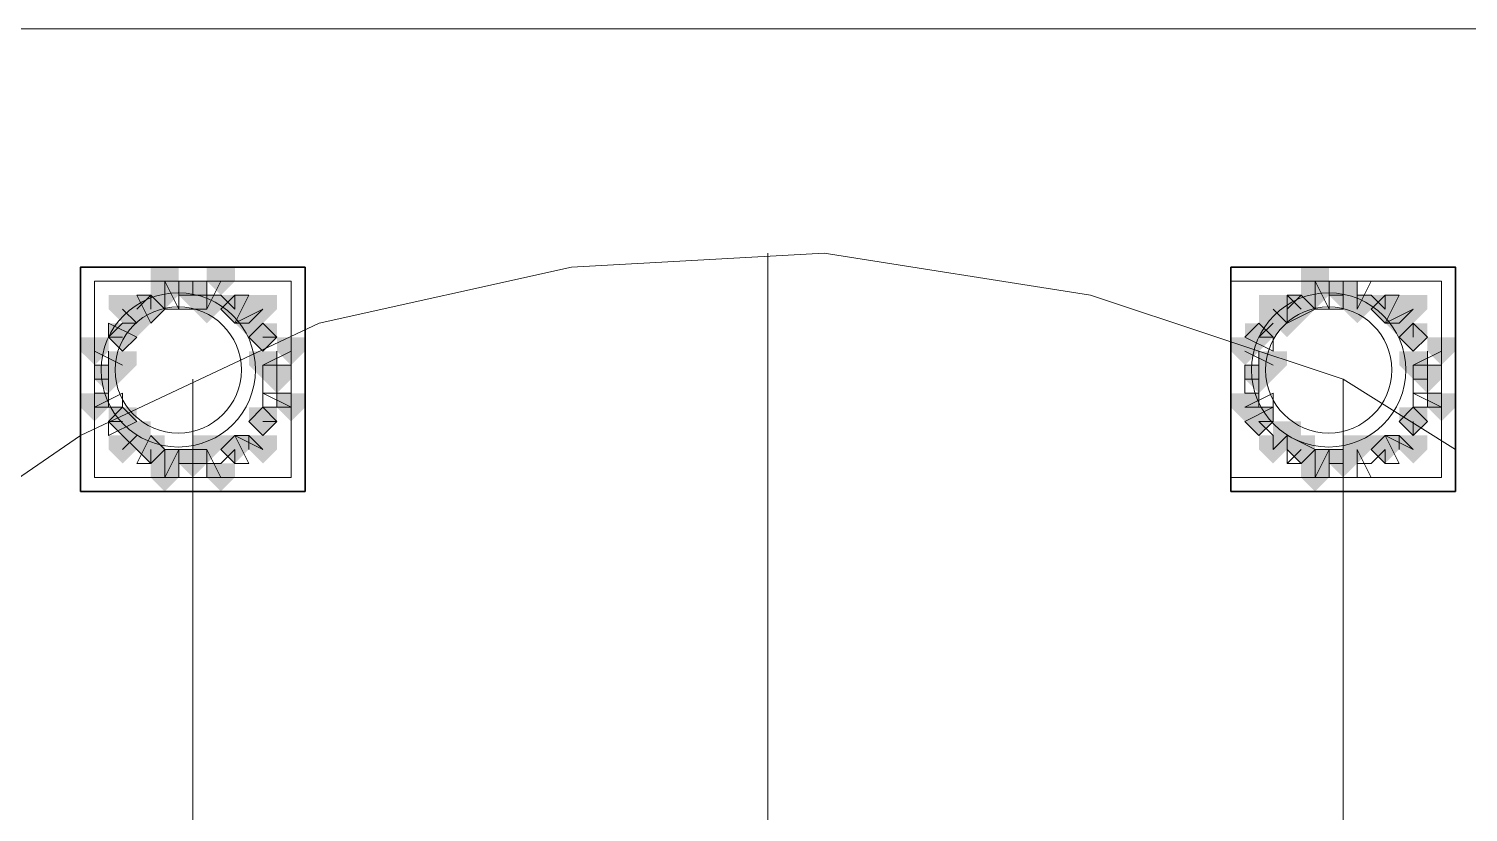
# Model space of a CAD drawing. Header units: millimetres. Extents: x 2315 to 4619, y 1334 to 1897.
# Drawn here: x 3818.82 to 3825.09, y 1558.26 to 1561.67 of the extents above; entities that cross this region are included whole.
import ezdxf

# ---------------------------------------------------------------- set-up
doc = ezdxf.new("R2010")
doc.units = ezdxf.units.MM
doc.linetypes.add('PDF_IMPORT', pattern=[1, 0.8, -0.2])
for name, color, linetype, true_color in [('PDF_10', 7, 'Continuous', 0x00b85c), ('PDF_AXIS', 7, 'Continuous', 0x00b85c), ('PDF_柱构件', 7, 'Continuous', 0x00b85c), ('PDF_转运站初步方案', 7, 'Continuous', 0x00b85c)]:
    doc.layers.add(name, color=color, linetype=linetype, true_color=true_color)
doc.layers.add('PDF_中心线层', color=1, linetype='Continuous')
doc.layers.add('PDF_粗实线层', color=7, linetype='Continuous')

msp = doc.modelspace()

# ---------------------------------------------------------------- hatches: boundary and pattern name
at = {"layer": 'PDF_10', "transparency": 33554559}
for points in [[(3819.5343, 1560.5703), (3819.4733, 1560.5703), (3819.4733, 1560.5093), (3819.5343, 1560.4482), (3819.5954, 1560.5093), (3819.5954, 1560.5703)], [(3819.5343, 1560.5703), (3819.4733, 1560.5703), (3819.4733, 1560.5093), (3819.5343, 1560.4482), (3819.5954, 1560.5093), (3819.5954, 1560.5703)], [(3824.543, 1560.5703), (3824.4819, 1560.5703), (3824.4819, 1560.5093), (3824.543, 1560.4482), (3824.6041, 1560.5093), (3824.6041, 1560.5703)], [(3824.543, 1560.5703), (3824.4819, 1560.5703), (3824.4819, 1560.5093), (3824.543, 1560.4482), (3824.6041, 1560.5093), (3824.6041, 1560.5703)], [(3819.3511, 1560.5093), (3819.29, 1560.5093), (3819.29, 1560.4482), (3819.3511, 1560.3871), (3819.4122, 1560.4482), (3819.4122, 1560.5093)], [(3819.3511, 1560.5093), (3819.29, 1560.5093), (3819.29, 1560.4482), (3819.3511, 1560.3871), (3819.4122, 1560.4482), (3819.4122, 1560.5093)], [(3819.7176, 1560.5093), (3819.6565, 1560.5093), (3819.6565, 1560.4482), (3819.7176, 1560.3871), (3819.7787, 1560.4482), (3819.7787, 1560.5093)], [(3819.7176, 1560.5093), (3819.6565, 1560.5093), (3819.6565, 1560.4482), (3819.7176, 1560.3871), (3819.7787, 1560.4482), (3819.7787, 1560.5093)], [(3824.3598, 1560.5093), (3824.2987, 1560.5093), (3824.2987, 1560.4482), (3824.3598, 1560.3871), (3824.4208, 1560.4482), (3824.4208, 1560.5093)], [(3824.3598, 1560.5093), (3824.2987, 1560.5093), (3824.2987, 1560.4482), (3824.3598, 1560.3871), (3824.4208, 1560.4482), (3824.4208, 1560.5093)], [(3824.7262, 1560.5093), (3824.6652, 1560.5093), (3824.6652, 1560.4482), (3824.7262, 1560.3871), (3824.7873, 1560.4482), (3824.7873, 1560.5093)], [(3824.7262, 1560.5093), (3824.6652, 1560.5093), (3824.6652, 1560.4482), (3824.7262, 1560.3871), (3824.7873, 1560.4482), (3824.7873, 1560.5093)], [(3819.2289, 1560.3871), (3819.1679, 1560.3871), (3819.1679, 1560.326), (3819.2289, 1560.2649), (3819.29, 1560.326), (3819.29, 1560.3871)], [(3819.2289, 1560.3871), (3819.1679, 1560.3871), (3819.1679, 1560.326), (3819.2289, 1560.2649), (3819.29, 1560.326), (3819.29, 1560.3871)], [(3819.8398, 1560.3871), (3819.7787, 1560.3871), (3819.7787, 1560.326), (3819.8398, 1560.2649), (3819.9008, 1560.326), (3819.9008, 1560.3871)], [(3819.8398, 1560.3871), (3819.7787, 1560.3871), (3819.7787, 1560.326), (3819.8398, 1560.2649), (3819.9008, 1560.326), (3819.9008, 1560.3871)], [(3824.1765, 1560.3871), (3824.1154, 1560.3871), (3824.1154, 1560.326), (3824.1765, 1560.2649), (3824.2376, 1560.326), (3824.2376, 1560.3871)], [(3824.1765, 1560.3871), (3824.1154, 1560.3871), (3824.1154, 1560.326), (3824.1765, 1560.2649), (3824.2376, 1560.326), (3824.2376, 1560.3871)], [(3824.8484, 1560.3871), (3824.7873, 1560.3871), (3824.7873, 1560.326), (3824.8484, 1560.2649), (3824.9095, 1560.326), (3824.9095, 1560.3871)], [(3824.8484, 1560.3871), (3824.7873, 1560.3871), (3824.7873, 1560.326), (3824.8484, 1560.2649), (3824.9095, 1560.326), (3824.9095, 1560.3871)], [(3824.8484, 1560.3871), (3824.7873, 1560.3871), (3824.7873, 1560.326), (3824.8484, 1560.2649), (3824.9095, 1560.326), (3824.9095, 1560.3871)], [(3819.1679, 1560.2039), (3819.1068, 1560.2039), (3819.1068, 1560.1428), (3819.1679, 1560.0817), (3819.2289, 1560.1428), (3819.2289, 1560.2039)], [(3819.1679, 1560.2039), (3819.1068, 1560.2039), (3819.1068, 1560.1428), (3819.1679, 1560.0817), (3819.2289, 1560.1428), (3819.2289, 1560.2039)], [(3819.9008, 1560.2039), (3819.8398, 1560.2039), (3819.8398, 1560.1428), (3819.9008, 1560.0817), (3819.9619, 1560.1428), (3819.9619, 1560.2039)], [(3819.9008, 1560.2039), (3819.8398, 1560.2039), (3819.8398, 1560.1428), (3819.9008, 1560.0817), (3819.9619, 1560.1428), (3819.9619, 1560.2039)], [(3819.9008, 1560.2039), (3819.8398, 1560.2039), (3819.8398, 1560.1428), (3819.9008, 1560.0817), (3819.9619, 1560.1428), (3819.9619, 1560.2039)], [(3824.1765, 1560.2039), (3824.1154, 1560.2039), (3824.1154, 1560.1428), (3824.1765, 1560.0817), (3824.2376, 1560.1428), (3824.2376, 1560.2039)], [(3824.1765, 1560.2039), (3824.1154, 1560.2039), (3824.1154, 1560.1428), (3824.1765, 1560.0817), (3824.2376, 1560.1428), (3824.2376, 1560.2039)], [(3824.9095, 1560.2039), (3824.8484, 1560.2039), (3824.8484, 1560.1428), (3824.9095, 1560.0817), (3824.9706, 1560.1428), (3824.9706, 1560.2039)], [(3824.9095, 1560.2039), (3824.8484, 1560.2039), (3824.8484, 1560.1428), (3824.9095, 1560.0817), (3824.9706, 1560.1428), (3824.9706, 1560.2039)], [(3819.2289, 1560.0206), (3819.1679, 1560.0206), (3819.1679, 1559.9595), (3819.2289, 1559.8985), (3819.29, 1559.9595), (3819.29, 1560.0206)], [(3819.2289, 1560.0206), (3819.1679, 1560.0206), (3819.1679, 1559.9595), (3819.2289, 1559.8985), (3819.29, 1559.9595), (3819.29, 1560.0206)], [(3819.8398, 1560.0206), (3819.7787, 1560.0206), (3819.7787, 1559.9595), (3819.8398, 1559.8985), (3819.9008, 1559.9595), (3819.9008, 1560.0206)], [(3819.8398, 1560.0206), (3819.7787, 1560.0206), (3819.7787, 1559.9595), (3819.8398, 1559.8985), (3819.9008, 1559.9595), (3819.9008, 1560.0206)], [(3824.1765, 1560.0206), (3824.1154, 1560.0206), (3824.1154, 1559.9595), (3824.1765, 1559.8985), (3824.2376, 1559.9595), (3824.2376, 1560.0206)], [(3824.1765, 1560.0206), (3824.1154, 1560.0206), (3824.1154, 1559.9595), (3824.1765, 1559.8985), (3824.2376, 1559.9595), (3824.2376, 1560.0206)], [(3824.8484, 1560.0206), (3824.7873, 1560.0206), (3824.7873, 1559.9595), (3824.8484, 1559.8985), (3824.9095, 1559.9595), (3824.9095, 1560.0206)], [(3824.8484, 1560.0206), (3824.7873, 1560.0206), (3824.7873, 1559.9595), (3824.8484, 1559.8985), (3824.9095, 1559.9595), (3824.9095, 1560.0206)], [(3824.8484, 1560.0206), (3824.7873, 1560.0206), (3824.7873, 1559.9595), (3824.8484, 1559.8985), (3824.9095, 1559.9595), (3824.9095, 1560.0206)], [(3819.3511, 1559.8985), (3819.29, 1559.8985), (3819.29, 1559.8374), (3819.3511, 1559.7763), (3819.4122, 1559.8374), (3819.4122, 1559.8985)], [(3819.3511, 1559.8985), (3819.29, 1559.8985), (3819.29, 1559.8374), (3819.3511, 1559.7763), (3819.4122, 1559.8374), (3819.4122, 1559.8985)], [(3819.7176, 1559.8985), (3819.6565, 1559.8985), (3819.6565, 1559.8374), (3819.7176, 1559.7763), (3819.7787, 1559.8374), (3819.7787, 1559.8985)], [(3819.7176, 1559.8985), (3819.6565, 1559.8985), (3819.6565, 1559.8374), (3819.7176, 1559.7763), (3819.7787, 1559.8374), (3819.7787, 1559.8985)], [(3824.3598, 1559.8985), (3824.2987, 1559.8985), (3824.2987, 1559.8374), (3824.3598, 1559.7763), (3824.4208, 1559.8374), (3824.4208, 1559.8985)], [(3824.3598, 1559.8985), (3824.2987, 1559.8985), (3824.2987, 1559.8374), (3824.3598, 1559.7763), (3824.4208, 1559.8374), (3824.4208, 1559.8985)], [(3824.7262, 1559.8985), (3824.6652, 1559.8985), (3824.6652, 1559.8374), (3824.7262, 1559.7763), (3824.7873, 1559.8374), (3824.7873, 1559.8985)], [(3824.7262, 1559.8985), (3824.6652, 1559.8985), (3824.6652, 1559.8374), (3824.7262, 1559.7763), (3824.7873, 1559.8374), (3824.7873, 1559.8985)], [(3819.5343, 1559.8374), (3819.4733, 1559.8374), (3819.4733, 1559.7763), (3819.5343, 1559.7152), (3819.5954, 1559.7763), (3819.5954, 1559.8374)], [(3819.5343, 1559.8374), (3819.4733, 1559.8374), (3819.4733, 1559.7763), (3819.5343, 1559.7152), (3819.5954, 1559.7763), (3819.5954, 1559.8374)], [(3824.543, 1559.8374), (3824.4819, 1559.8374), (3824.4819, 1559.7763), (3824.543, 1559.7152), (3824.6041, 1559.7763), (3824.6041, 1559.8374)], [(3824.543, 1559.8374), (3824.4819, 1559.8374), (3824.4819, 1559.7763), (3824.543, 1559.7152), (3824.6041, 1559.7763), (3824.6041, 1559.8374)]]:
    msp.add_hatch(color=6, dxfattribs=at).paths.add_polyline_path(points)
at = {"layer": 'PDF_柱构件', "transparency": 33554559}
for points in [[(3819.4122, 1560.6314), (3819.3511, 1560.6314), (3819.3511, 1560.5703), (3819.4122, 1560.5093), (3819.4733, 1560.5703), (3819.4733, 1560.6314)], [(3819.6565, 1560.6314), (3819.5954, 1560.6314), (3819.5954, 1560.5703), (3819.6565, 1560.5093), (3819.7176, 1560.5703), (3819.7176, 1560.6314)], [(3824.4208, 1560.6314), (3824.3598, 1560.6314), (3824.3598, 1560.5703), (3824.4208, 1560.5093), (3824.4819, 1560.5703), (3824.4819, 1560.6314)], [(3819.4122, 1560.5703), (3819.3511, 1560.5703), (3819.3511, 1560.5093), (3819.4122, 1560.4482), (3819.4733, 1560.5093), (3819.4733, 1560.5703)], [(3824.4208, 1560.5703), (3824.3598, 1560.5703), (3824.3598, 1560.5093), (3824.4208, 1560.4482), (3824.4819, 1560.5093), (3824.4819, 1560.5703)], [(3819.2289, 1560.5093), (3819.1679, 1560.5093), (3819.1679, 1560.4482), (3819.2289, 1560.3871), (3819.29, 1560.4482), (3819.29, 1560.5093)], [(3819.5954, 1560.5093), (3819.5343, 1560.5093), (3819.5343, 1560.4482), (3819.5954, 1560.3871), (3819.6565, 1560.4482), (3819.6565, 1560.5093)], [(3819.8398, 1560.5093), (3819.7787, 1560.5093), (3819.7787, 1560.4482), (3819.8398, 1560.3871), (3819.9008, 1560.4482), (3819.9008, 1560.5093)], [(3824.2376, 1560.5093), (3824.1765, 1560.5093), (3824.1765, 1560.4482), (3824.2376, 1560.3871), (3824.2987, 1560.4482), (3824.2987, 1560.5093)], [(3824.6041, 1560.5093), (3824.543, 1560.5093), (3824.543, 1560.4482), (3824.6041, 1560.3871), (3824.6652, 1560.4482), (3824.6652, 1560.5093)], [(3824.8484, 1560.5093), (3824.7873, 1560.5093), (3824.7873, 1560.4482), (3824.8484, 1560.3871), (3824.9095, 1560.4482), (3824.9095, 1560.5093)], [(3819.29, 1560.4482), (3819.2289, 1560.4482), (3819.2289, 1560.3871), (3819.29, 1560.326), (3819.3511, 1560.3871), (3819.3511, 1560.4482)], [(3819.7787, 1560.4482), (3819.7176, 1560.4482), (3819.7176, 1560.3871), (3819.7787, 1560.326), (3819.8398, 1560.3871), (3819.8398, 1560.4482)], [(3824.2376, 1560.4482), (3824.1765, 1560.4482), (3824.1765, 1560.3871), (3824.2376, 1560.326), (3824.2987, 1560.3871), (3824.2987, 1560.4482)], [(3824.2987, 1560.4482), (3824.2376, 1560.4482), (3824.2376, 1560.3871), (3824.2987, 1560.326), (3824.3598, 1560.3871), (3824.3598, 1560.4482)], [(3824.7873, 1560.4482), (3824.7262, 1560.4482), (3824.7262, 1560.3871), (3824.7873, 1560.326), (3824.8484, 1560.3871), (3824.8484, 1560.4482)], [(3819.1068, 1560.326), (3819.0457, 1560.326), (3819.0457, 1560.2649), (3819.1068, 1560.2039), (3819.1679, 1560.2649), (3819.1679, 1560.326)], [(3819.9619, 1560.326), (3819.9008, 1560.326), (3819.9008, 1560.2649), (3819.9619, 1560.2039), (3820.023, 1560.2649), (3820.023, 1560.326)], [(3824.1154, 1560.326), (3824.0543, 1560.326), (3824.0543, 1560.2649), (3824.1154, 1560.2039), (3824.1765, 1560.2649), (3824.1765, 1560.326)], [(3824.9706, 1560.326), (3824.9095, 1560.326), (3824.9095, 1560.2649), (3824.9706, 1560.2039), (3825.0316, 1560.2649), (3825.0316, 1560.326)], [(3819.2289, 1560.2649), (3819.1679, 1560.2649), (3819.1679, 1560.2039), (3819.2289, 1560.1428), (3819.29, 1560.2039), (3819.29, 1560.2649)], [(3819.8398, 1560.2649), (3819.7787, 1560.2649), (3819.7787, 1560.2039), (3819.8398, 1560.1428), (3819.9008, 1560.2039), (3819.9008, 1560.2649)], [(3824.2376, 1560.2649), (3824.1765, 1560.2649), (3824.1765, 1560.2039), (3824.2376, 1560.1428), (3824.2987, 1560.2039), (3824.2987, 1560.2649)], [(3824.8484, 1560.2649), (3824.7873, 1560.2649), (3824.7873, 1560.2039), (3824.8484, 1560.1428), (3824.9095, 1560.2039), (3824.9095, 1560.2649)], [(3819.1068, 1560.0817), (3819.0457, 1560.0817), (3819.0457, 1560.0206), (3819.1068, 1559.9595), (3819.1679, 1560.0206), (3819.1679, 1560.0817)], [(3819.9619, 1560.0817), (3819.9008, 1560.0817), (3819.9008, 1560.0206), (3819.9619, 1559.9595), (3820.023, 1560.0206), (3820.023, 1560.0817)], [(3824.1154, 1560.0817), (3824.0543, 1560.0817), (3824.0543, 1560.0206), (3824.1154, 1559.9595), (3824.1765, 1560.0206), (3824.1765, 1560.0817)], [(3824.9706, 1560.0817), (3824.9095, 1560.0817), (3824.9095, 1560.0206), (3824.9706, 1559.9595), (3825.0316, 1560.0206), (3825.0316, 1560.0817)], [(3819.29, 1559.9595), (3819.2289, 1559.9595), (3819.2289, 1559.8985), (3819.29, 1559.8374), (3819.3511, 1559.8985), (3819.3511, 1559.9595)], [(3824.2987, 1559.9595), (3824.2376, 1559.9595), (3824.2376, 1559.8985), (3824.2987, 1559.8374), (3824.3598, 1559.8985), (3824.3598, 1559.9595)], [(3819.2289, 1559.8985), (3819.1679, 1559.8985), (3819.1679, 1559.8374), (3819.2289, 1559.7763), (3819.29, 1559.8374), (3819.29, 1559.8985)], [(3819.5954, 1559.8985), (3819.5343, 1559.8985), (3819.5343, 1559.8374), (3819.5954, 1559.7763), (3819.6565, 1559.8374), (3819.6565, 1559.8985)], [(3819.8398, 1559.8985), (3819.7787, 1559.8985), (3819.7787, 1559.8374), (3819.8398, 1559.7763), (3819.9008, 1559.8374), (3819.9008, 1559.8985)], [(3824.2376, 1559.8985), (3824.1765, 1559.8985), (3824.1765, 1559.8374), (3824.2376, 1559.7763), (3824.2987, 1559.8374), (3824.2987, 1559.8985)], [(3824.6041, 1559.8985), (3824.543, 1559.8985), (3824.543, 1559.8374), (3824.6041, 1559.7763), (3824.6652, 1559.8374), (3824.6652, 1559.8985)], [(3824.8484, 1559.8985), (3824.7873, 1559.8985), (3824.7873, 1559.8374), (3824.8484, 1559.7763), (3824.9095, 1559.8374), (3824.9095, 1559.8985)], [(3819.4122, 1559.8374), (3819.3511, 1559.8374), (3819.3511, 1559.7763), (3819.4122, 1559.7152), (3819.4733, 1559.7763), (3819.4733, 1559.8374)], [(3824.4208, 1559.8374), (3824.3598, 1559.8374), (3824.3598, 1559.7763), (3824.4208, 1559.7152), (3824.4819, 1559.7763), (3824.4819, 1559.8374)], [(3819.4122, 1559.7763), (3819.3511, 1559.7763), (3819.3511, 1559.7152), (3819.4122, 1559.6541), (3819.4733, 1559.7152), (3819.4733, 1559.7763)], [(3819.6565, 1559.7763), (3819.5954, 1559.7763), (3819.5954, 1559.7152), (3819.6565, 1559.6541), (3819.7176, 1559.7152), (3819.7176, 1559.7763)], [(3824.4208, 1559.7763), (3824.3598, 1559.7763), (3824.3598, 1559.7152), (3824.4208, 1559.6541), (3824.4819, 1559.7152), (3824.4819, 1559.7763)]]:
    msp.add_hatch(color=6, dxfattribs=at).paths.add_polyline_path(points)
at = {"layer": 'PDF_转运站初步方案', "transparency": 33554559}
for points in [[(3819.5343, 1560.5703), (3819.4733, 1560.5703), (3819.4733, 1560.5093), (3819.5343, 1560.4482), (3819.5954, 1560.5093), (3819.5954, 1560.5703)], [(3819.5343, 1560.5703), (3819.4733, 1560.5703), (3819.4733, 1560.5093), (3819.5343, 1560.4482), (3819.5954, 1560.5093), (3819.5954, 1560.5703)], [(3824.543, 1560.5703), (3824.4819, 1560.5703), (3824.4819, 1560.5093), (3824.543, 1560.4482), (3824.6041, 1560.5093), (3824.6041, 1560.5703)], [(3824.543, 1560.5703), (3824.4819, 1560.5703), (3824.4819, 1560.5093), (3824.543, 1560.4482), (3824.6041, 1560.5093), (3824.6041, 1560.5703)], [(3819.3511, 1560.5093), (3819.29, 1560.5093), (3819.29, 1560.4482), (3819.3511, 1560.3871), (3819.4122, 1560.4482), (3819.4122, 1560.5093)], [(3819.3511, 1560.5093), (3819.29, 1560.5093), (3819.29, 1560.4482), (3819.3511, 1560.3871), (3819.4122, 1560.4482), (3819.4122, 1560.5093)], [(3819.7176, 1560.5093), (3819.6565, 1560.5093), (3819.6565, 1560.4482), (3819.7176, 1560.3871), (3819.7787, 1560.4482), (3819.7787, 1560.5093)], [(3819.7176, 1560.5093), (3819.6565, 1560.5093), (3819.6565, 1560.4482), (3819.7176, 1560.3871), (3819.7787, 1560.4482), (3819.7787, 1560.5093)], [(3824.3598, 1560.5093), (3824.2987, 1560.5093), (3824.2987, 1560.4482), (3824.3598, 1560.3871), (3824.4208, 1560.4482), (3824.4208, 1560.5093)], [(3824.3598, 1560.5093), (3824.2987, 1560.5093), (3824.2987, 1560.4482), (3824.3598, 1560.3871), (3824.4208, 1560.4482), (3824.4208, 1560.5093)], [(3824.7262, 1560.5093), (3824.6652, 1560.5093), (3824.6652, 1560.4482), (3824.7262, 1560.3871), (3824.7873, 1560.4482), (3824.7873, 1560.5093)], [(3824.7262, 1560.5093), (3824.6652, 1560.5093), (3824.6652, 1560.4482), (3824.7262, 1560.3871), (3824.7873, 1560.4482), (3824.7873, 1560.5093)], [(3819.2289, 1560.3871), (3819.1679, 1560.3871), (3819.1679, 1560.326), (3819.2289, 1560.2649), (3819.29, 1560.326), (3819.29, 1560.3871)], [(3819.2289, 1560.3871), (3819.1679, 1560.3871), (3819.1679, 1560.326), (3819.2289, 1560.2649), (3819.29, 1560.326), (3819.29, 1560.3871)], [(3819.8398, 1560.3871), (3819.7787, 1560.3871), (3819.7787, 1560.326), (3819.8398, 1560.2649), (3819.9008, 1560.326), (3819.9008, 1560.3871)], [(3819.8398, 1560.3871), (3819.7787, 1560.3871), (3819.7787, 1560.326), (3819.8398, 1560.2649), (3819.9008, 1560.326), (3819.9008, 1560.3871)], [(3824.1765, 1560.3871), (3824.1154, 1560.3871), (3824.1154, 1560.326), (3824.1765, 1560.2649), (3824.2376, 1560.326), (3824.2376, 1560.3871)], [(3824.1765, 1560.3871), (3824.1154, 1560.3871), (3824.1154, 1560.326), (3824.1765, 1560.2649), (3824.2376, 1560.326), (3824.2376, 1560.3871)], [(3824.8484, 1560.3871), (3824.7873, 1560.3871), (3824.7873, 1560.326), (3824.8484, 1560.2649), (3824.9095, 1560.326), (3824.9095, 1560.3871)], [(3824.8484, 1560.3871), (3824.7873, 1560.3871), (3824.7873, 1560.326), (3824.8484, 1560.2649), (3824.9095, 1560.326), (3824.9095, 1560.3871)], [(3819.1679, 1560.2039), (3819.1068, 1560.2039), (3819.1068, 1560.1428), (3819.1679, 1560.0817), (3819.2289, 1560.1428), (3819.2289, 1560.2039)], [(3819.1679, 1560.2039), (3819.1068, 1560.2039), (3819.1068, 1560.1428), (3819.1679, 1560.0817), (3819.2289, 1560.1428), (3819.2289, 1560.2039)], [(3819.9008, 1560.2039), (3819.8398, 1560.2039), (3819.8398, 1560.1428), (3819.9008, 1560.0817), (3819.9619, 1560.1428), (3819.9619, 1560.2039)], [(3819.9008, 1560.2039), (3819.8398, 1560.2039), (3819.8398, 1560.1428), (3819.9008, 1560.0817), (3819.9619, 1560.1428), (3819.9619, 1560.2039)], [(3824.1765, 1560.2039), (3824.1154, 1560.2039), (3824.1154, 1560.1428), (3824.1765, 1560.0817), (3824.2376, 1560.1428), (3824.2376, 1560.2039)], [(3824.1765, 1560.2039), (3824.1154, 1560.2039), (3824.1154, 1560.1428), (3824.1765, 1560.0817), (3824.2376, 1560.1428), (3824.2376, 1560.2039)], [(3824.9095, 1560.2039), (3824.8484, 1560.2039), (3824.8484, 1560.1428), (3824.9095, 1560.0817), (3824.9706, 1560.1428), (3824.9706, 1560.2039)], [(3824.9095, 1560.2039), (3824.8484, 1560.2039), (3824.8484, 1560.1428), (3824.9095, 1560.0817), (3824.9706, 1560.1428), (3824.9706, 1560.2039)], [(3819.2289, 1560.0206), (3819.1679, 1560.0206), (3819.1679, 1559.9595), (3819.2289, 1559.8985), (3819.29, 1559.9595), (3819.29, 1560.0206)], [(3819.2289, 1560.0206), (3819.1679, 1560.0206), (3819.1679, 1559.9595), (3819.2289, 1559.8985), (3819.29, 1559.9595), (3819.29, 1560.0206)], [(3819.8398, 1560.0206), (3819.7787, 1560.0206), (3819.7787, 1559.9595), (3819.8398, 1559.8985), (3819.9008, 1559.9595), (3819.9008, 1560.0206)], [(3819.8398, 1560.0206), (3819.7787, 1560.0206), (3819.7787, 1559.9595), (3819.8398, 1559.8985), (3819.9008, 1559.9595), (3819.9008, 1560.0206)], [(3824.1765, 1560.0206), (3824.1154, 1560.0206), (3824.1154, 1559.9595), (3824.1765, 1559.8985), (3824.2376, 1559.9595), (3824.2376, 1560.0206)], [(3824.1765, 1560.0206), (3824.1154, 1560.0206), (3824.1154, 1559.9595), (3824.1765, 1559.8985), (3824.2376, 1559.9595), (3824.2376, 1560.0206)], [(3824.8484, 1560.0206), (3824.7873, 1560.0206), (3824.7873, 1559.9595), (3824.8484, 1559.8985), (3824.9095, 1559.9595), (3824.9095, 1560.0206)], [(3824.8484, 1560.0206), (3824.7873, 1560.0206), (3824.7873, 1559.9595), (3824.8484, 1559.8985), (3824.9095, 1559.9595), (3824.9095, 1560.0206)], [(3819.3511, 1559.8985), (3819.29, 1559.8985), (3819.29, 1559.8374), (3819.3511, 1559.7763), (3819.4122, 1559.8374), (3819.4122, 1559.8985)], [(3819.3511, 1559.8985), (3819.29, 1559.8985), (3819.29, 1559.8374), (3819.3511, 1559.7763), (3819.4122, 1559.8374), (3819.4122, 1559.8985)], [(3819.7176, 1559.8985), (3819.6565, 1559.8985), (3819.6565, 1559.8374), (3819.7176, 1559.7763), (3819.7787, 1559.8374), (3819.7787, 1559.8985)], [(3819.7176, 1559.8985), (3819.6565, 1559.8985), (3819.6565, 1559.8374), (3819.7176, 1559.7763), (3819.7787, 1559.8374), (3819.7787, 1559.8985)], [(3824.3598, 1559.8985), (3824.2987, 1559.8985), (3824.2987, 1559.8374), (3824.3598, 1559.7763), (3824.4208, 1559.8374), (3824.4208, 1559.8985)], [(3824.3598, 1559.8985), (3824.2987, 1559.8985), (3824.2987, 1559.8374), (3824.3598, 1559.7763), (3824.4208, 1559.8374), (3824.4208, 1559.8985)], [(3824.7262, 1559.8985), (3824.6652, 1559.8985), (3824.6652, 1559.8374), (3824.7262, 1559.7763), (3824.7873, 1559.8374), (3824.7873, 1559.8985)], [(3824.7262, 1559.8985), (3824.6652, 1559.8985), (3824.6652, 1559.8374), (3824.7262, 1559.7763), (3824.7873, 1559.8374), (3824.7873, 1559.8985)], [(3819.5343, 1559.8374), (3819.4733, 1559.8374), (3819.4733, 1559.7763), (3819.5343, 1559.7152), (3819.5954, 1559.7763), (3819.5954, 1559.8374)], [(3819.5343, 1559.8374), (3819.4733, 1559.8374), (3819.4733, 1559.7763), (3819.5343, 1559.7152), (3819.5954, 1559.7763), (3819.5954, 1559.8374)], [(3824.543, 1559.8374), (3824.4819, 1559.8374), (3824.4819, 1559.7763), (3824.543, 1559.7152), (3824.6041, 1559.7763), (3824.6041, 1559.8374)], [(3824.543, 1559.8374), (3824.4819, 1559.8374), (3824.4819, 1559.7763), (3824.543, 1559.7152), (3824.6041, 1559.7763), (3824.6041, 1559.8374)]]:
    msp.add_hatch(color=6, dxfattribs=at).paths.add_polyline_path(points)

# ---------------------------------------------------------------- linework, layer by layer
at = {"layer": 'PDF_10', "color": 6, "lineweight": 18}
for points in [[(3819.5343, 1560.5093), (3819.5343, 1560.5703)], [(3824.4819, 1560.5093), (3824.543, 1560.5093), (3824.543, 1560.5703)], [(3819.3511, 1560.4482), (3819.3511, 1560.5093), (3819.29, 1560.4482)], [(3819.5954, 1560.5093), (3819.4733, 1560.5093)], [(3819.7176, 1560.5093), (3819.7176, 1560.4482), (3819.6565, 1560.5093)], [(3824.2987, 1560.4482), (3824.3598, 1560.5093)], [(3824.3598, 1560.4482), (3824.2987, 1560.5093)], [(3824.6652, 1560.5093), (3824.7262, 1560.4482), (3824.7262, 1560.5093)], [(3819.2289, 1560.3871), (3819.1679, 1560.326), (3819.2289, 1560.326)], [(3819.8398, 1560.326), (3819.9008, 1560.326), (3819.8398, 1560.3871)], [(3824.2376, 1560.326), (3824.1765, 1560.326), (3824.2376, 1560.3871)], [(3824.8484, 1560.3871), (3824.8484, 1560.326)], [(3819.1679, 1560.2039), (3819.1679, 1560.0817)], [(3819.9008, 1560.0817), (3819.9008, 1560.2039)], [(3824.1765, 1560.0817), (3824.1765, 1560.2039)], [(3824.9095, 1560.2039), (3824.9095, 1560.0817)], [(3819.1679, 1560.1428), (3819.1068, 1560.1428)], [(3824.1765, 1560.1428), (3824.1154, 1560.1428)], [(3824.8484, 1560.1428), (3824.9095, 1560.1428)], [(3819.2289, 1559.9595), (3819.1679, 1559.9595), (3819.2289, 1559.8985)], [(3819.8398, 1559.8985), (3819.9008, 1559.9595), (3819.8398, 1559.9595)], [(3824.2376, 1559.8985), (3824.1765, 1559.9595), (3824.2376, 1559.9595)], [(3824.8484, 1559.9595), (3824.8484, 1559.8985)], [(3819.29, 1559.8374), (3819.3511, 1559.7763), (3819.3511, 1559.8374)], [(3819.6565, 1559.7763), (3819.7176, 1559.8374), (3819.7176, 1559.7763)], [(3824.3598, 1559.7763), (3824.2987, 1559.8374)], [(3824.3598, 1559.8374), (3824.2987, 1559.7763)], [(3824.7262, 1559.7763), (3824.7262, 1559.8374), (3824.6652, 1559.7763)], [(3819.4733, 1559.7763), (3819.5954, 1559.7763)], [(3819.5343, 1559.7763), (3819.5343, 1559.7152)], [(3824.543, 1559.7152), (3824.543, 1559.7763), (3824.4819, 1559.7763)]]:
    msp.add_lwpolyline(points, dxfattribs=at)
at = {"layer": 'PDF_AXIS', "color": 6, "lineweight": 18}
for points in [[(3819.9619, 1560.5703), (3819.9619, 1559.7152), (3819.1068, 1559.7152), (3819.1068, 1560.5703)], [(3824.0543, 1560.5703), (3824.0543, 1559.7152), (3824.9706, 1559.7152), (3824.9706, 1560.5703)]]:
    msp.add_lwpolyline(points, close=True, dxfattribs=at)
at = {"layer": 'PDF_中心线层', "color": 5, "linetype": 'PDF_IMPORT', "lineweight": 18, "ltscale": 14.048656}
msp.add_lwpolyline([(3773.0516, 1534.672), (3843.0506, 1534.672), (3843.0506, 1561.6698), (3773.0516, 1561.6698), (3773.0516, 1534.672)], dxfattribs=at)
at = {"layer": 'PDF_中心线层', "color": 6, "lineweight": 18}
for points in [[(3816.0527, 1554.7066), (3816.0527, 1555.2563), (3816.297, 1556.3557), (3816.7246, 1557.4552), (3817.3354, 1558.3714), (3818.0684, 1559.2266), (3819.0457, 1559.8985), (3820.0841, 1560.3871), (3821.1835, 1560.6314), (3822.283, 1560.6925), (3823.4435, 1560.5093), (3824.543, 1560.1428), (3825.0316, 1559.8374)], [(3819.5343, 1549.2093), (3819.5343, 1560.1428)], [(3824.543, 1549.2093), (3824.543, 1560.1428)]]:
    msp.add_lwpolyline(points, dxfattribs=at)
msp.add_lwpolyline([(3822.0387, 1560.6925), (3822.0387, 1548.6595)], close=True, dxfattribs=at)
at = {"layer": 'PDF_柱构件', "color": 6, "lineweight": 18}
for points in [[(3819.4122, 1560.5703), (3819.4733, 1560.4482), (3819.4122, 1560.4482)], [(3819.5954, 1560.4482), (3819.4733, 1560.4482), (3819.4733, 1560.5703), (3819.5954, 1560.5703)], [(3819.6565, 1560.5703), (3819.5954, 1560.4482)], [(3824.4208, 1560.5703), (3824.4208, 1560.4482), (3824.4819, 1560.4482)], [(3824.4819, 1560.4482), (3824.543, 1560.4482), (3824.543, 1560.5703), (3824.4819, 1560.5703)], [(3824.6041, 1560.5703), (3824.6041, 1560.4482), (3824.6652, 1560.5703)], [(3819.4122, 1560.4482), (3819.3511, 1560.3871), (3819.29, 1560.5093), (3819.3511, 1560.5093)], [(3819.7176, 1560.3871), (3819.6565, 1560.4482), (3819.7176, 1560.5093), (3819.7787, 1560.5093)], [(3824.2987, 1560.3871), (3824.4208, 1560.4482), (3824.3598, 1560.5093), (3824.2987, 1560.5093)], [(3824.6652, 1560.4482), (3824.7262, 1560.3871), (3824.7873, 1560.5093), (3824.7262, 1560.5093)], [(3819.2289, 1560.4482), (3819.29, 1560.3871)], [(3819.8398, 1560.4482), (3819.7787, 1560.3871), (3819.7176, 1560.3871)], [(3824.2376, 1560.4482), (3824.2987, 1560.3871)], [(3824.8484, 1560.4482), (3824.7262, 1560.3871), (3824.7873, 1560.3871)], [(3819.29, 1560.326), (3819.2289, 1560.2649), (3819.1679, 1560.326), (3819.1679, 1560.3871)], [(3819.8398, 1560.2649), (3819.7787, 1560.326), (3819.8398, 1560.3871), (3819.9008, 1560.326)], [(3824.2376, 1560.2649), (3824.2376, 1560.326), (3824.1765, 1560.3871), (3824.1154, 1560.326)], [(3824.7873, 1560.326), (3824.8484, 1560.2649), (3824.9095, 1560.326), (3824.8484, 1560.3871)], [(3819.1068, 1560.2649), (3819.2289, 1560.2039)], [(3819.9619, 1560.2649), (3819.8398, 1560.2039)], [(3824.1154, 1560.2649), (3824.2376, 1560.2039)], [(3824.9706, 1560.2649), (3824.8484, 1560.2039)], [(3819.1679, 1560.2039), (3819.1679, 1560.0817), (3819.1068, 1560.0817), (3819.1068, 1560.2039)], [(3819.8398, 1560.0817), (3819.8398, 1560.2039), (3819.9619, 1560.2039), (3819.9619, 1560.0817)], [(3824.1765, 1560.0817), (3824.1765, 1560.2039), (3824.1154, 1560.2039), (3824.1154, 1560.0817)], [(3824.8484, 1560.2039), (3824.8484, 1560.0817), (3824.9706, 1560.0817), (3824.9706, 1560.2039)], [(3819.1068, 1560.0206), (3819.2289, 1560.0817), (3819.2289, 1560.0206)], [(3819.9619, 1560.0206), (3819.8398, 1560.0206), (3819.8398, 1560.0817)], [(3824.1154, 1560.0206), (3824.2376, 1560.0206), (3824.2376, 1560.0817)], [(3824.9706, 1560.0206), (3824.8484, 1560.0817), (3824.8484, 1560.0206)], [(3819.2289, 1560.0206), (3819.29, 1559.9595), (3819.1679, 1559.8985), (3819.1679, 1559.9595)], [(3819.7787, 1559.9595), (3819.8398, 1560.0206), (3819.9008, 1559.9595), (3819.8398, 1559.8985)], [(3824.2376, 1559.9595), (3824.2376, 1560.0206), (3824.1154, 1559.9595), (3824.1765, 1559.8985)], [(3824.8484, 1560.0206), (3824.7873, 1559.9595), (3824.8484, 1559.8985), (3824.9095, 1559.9595)], [(3819.2289, 1559.8374), (3819.29, 1559.8985)], [(3819.3511, 1559.8985), (3819.4122, 1559.8374), (3819.3511, 1559.7763), (3819.29, 1559.7763)], [(3819.6565, 1559.8374), (3819.7176, 1559.8985), (3819.7787, 1559.7763), (3819.7176, 1559.7763)], [(3819.8398, 1559.8374), (3819.7176, 1559.8985), (3819.7787, 1559.8985)], [(3824.2376, 1559.8374), (3824.2987, 1559.8985)], [(3824.4208, 1559.8374), (3824.2987, 1559.8985), (3824.2987, 1559.7763), (3824.3598, 1559.7763)], [(3824.7262, 1559.8985), (3824.6652, 1559.8374), (3824.7262, 1559.7763), (3824.7873, 1559.7763)], [(3824.8484, 1559.8374), (3824.7873, 1559.8985), (3824.7262, 1559.8985)], [(3819.4122, 1559.7152), (3819.4122, 1559.8374), (3819.4733, 1559.8374)], [(3819.4733, 1559.8374), (3819.5954, 1559.8374), (3819.5954, 1559.7152), (3819.4733, 1559.7152)], [(3819.6565, 1559.7152), (3819.5954, 1559.8374)], [(3824.4208, 1559.7152), (3824.4819, 1559.8374), (3824.4208, 1559.8374)], [(3824.543, 1559.8374), (3824.4819, 1559.8374), (3824.4819, 1559.7152), (3824.543, 1559.7152)], [(3824.6652, 1559.7152), (3824.6041, 1559.8374), (3824.6041, 1559.7152)]]:
    msp.add_lwpolyline(points, close=True, dxfattribs=at)
for points in [[(3819.6565, 1560.5093), (3819.5954, 1560.5093)], [(3824.6041, 1560.5093), (3824.6652, 1560.5093)], [(3819.29, 1560.3871), (3819.2289, 1560.3871)], [(3819.1679, 1560.2649), (3819.1679, 1560.2039)], [(3819.9008, 1560.2039), (3819.9008, 1560.2649)], [(3824.1765, 1560.2039), (3824.1765, 1560.2649)], [(3824.9095, 1560.2649), (3824.9095, 1560.2039)], [(3819.1679, 1560.0817), (3819.1679, 1560.0206)], [(3819.9008, 1560.0206), (3819.9008, 1560.0817)], [(3824.1765, 1560.0206), (3824.1765, 1560.0817)], [(3824.9095, 1560.0817), (3824.9095, 1560.0206)], [(3819.2289, 1559.8985), (3819.29, 1559.8374)], [(3819.7787, 1559.8374), (3819.7787, 1559.8985)], [(3824.2376, 1559.8374), (3824.2376, 1559.8985)], [(3824.7873, 1559.8985), (3824.7873, 1559.8374)], [(3819.5954, 1559.7763), (3819.6565, 1559.7763)], [(3824.6652, 1559.7763), (3824.6041, 1559.7763)]]:
    msp.add_lwpolyline(points, dxfattribs=at)
at = {"layer": 'PDF_粗实线层', "color": 6, "lineweight": 35}
for points in [[(3820.023, 1560.6314), (3820.023, 1559.6541), (3819.0457, 1559.6541), (3819.0457, 1560.6314)], [(3824.0543, 1560.6314), (3824.0543, 1559.6541), (3825.0316, 1559.6541), (3825.0316, 1560.6314)]]:
    msp.add_lwpolyline(points, close=True, dxfattribs=at)
at = {"layer": 'PDF_转运站初步方案', "color": 6, "lineweight": 18}
for centre, radius in [((3819.4711, 1560.1834), 0.3359), ((3824.4799, 1560.1834), 0.3359), ((3819.4711, 1560.1834), 0.2749), ((3824.4799, 1560.1834), 0.2749)]:
    msp.add_circle(centre, radius, dxfattribs=at)

doc.saveas('drawing.dxf')
